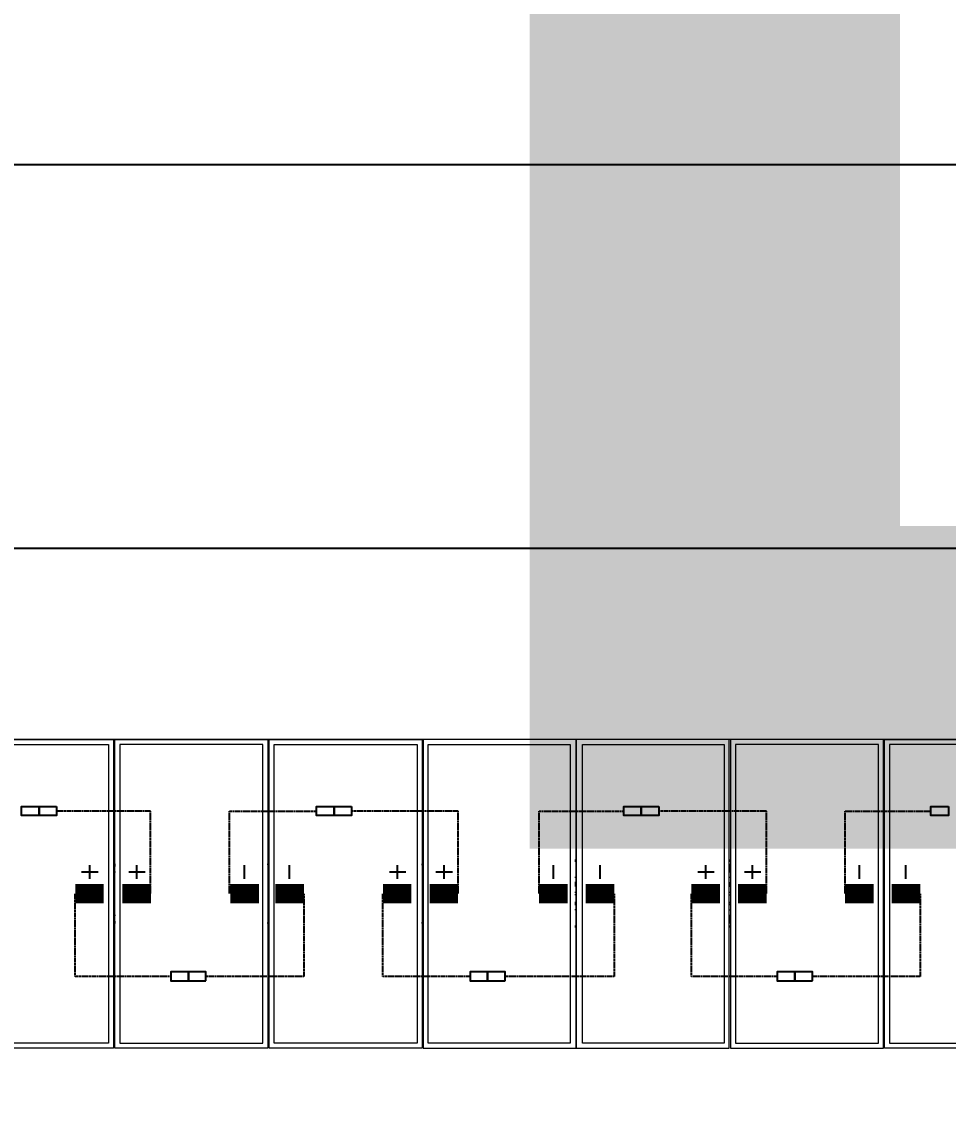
# Model space of a CAD drawing. Header units: feet. Extents: x -354 to 55127, y -297 to 4121.
# Drawn here: x 6246.9 to 6488.3, y 2536.2 to 2816.8 of the extents above; entities that cross this region are included whole.
import ezdxf
from ezdxf.enums import TextEntityAlignment as Align

# ---------------------------------------------------------------- set-up
doc = ezdxf.new("R2018")
doc.units = ezdxf.units.FT
doc.header["$MEASUREMENT"] = 0
doc.linetypes.add('HIDDEN', pattern=[0.375, 0.25, -0.125])
for name, color, linetype in [('E-HARN-COMP', 8, 'Continuous'), ('E-TRNK-CABL-NEG', 6, 'HIDDEN'), ('E-TRUNK-CABLE-POS', 6, 'HIDDEN'), ('G-ANNO-TEXT', 1, 'Continuous'), ('Polarity-Text', 7, 'Continuous')]:
    doc.layers.add(name, color=color, linetype=linetype)
doc.styles.add('NEI-A', font='arial.ttf')
doc.styles.get("Standard").update_dxf_attribs({"font": 'arial.ttf'})

# ---------------------------------------------------------------- blocks, each defined once
blk = doc.blocks.new('A$Ccdbb2b2c')
at = {"lineweight": 5}
for points in [[(2.2199, 0.4133), (4.0732, 0.4133)], [(2.6299, 0.2517), (2.6316, 0.2517)], [(2.6299, 0.25), (2.6316, 0.25)], [(2.6299, 0.235), (2.6316, 0.2467), (2.6316, 0.2433)], [(2.8366, 0.2517), (2.8382, 0.2517)], [(2.8366, 0.25), (2.8382, 0.25)], [(2.8366, 0.235), (2.8382, 0.2467), (2.8382, 0.2433)], [(3.0432, 0.2517), (3.0449, 0.2517)], [(3.0432, 0.25), (3.0449, 0.25)], [(3.0432, 0.235), (3.0432, 0.2467), (3.0432, 0.2433)], [(3.2482, 0.2517), (3.2499, 0.2517)], [(3.2482, 0.25), (3.2499, 0.25)], [(3.2482, 0.235), (3.2499, 0.2467), (3.2499, 0.2433)], [(3.4549, 0.2517), (3.4565, 0.2517)], [(3.4549, 0.25), (3.4565, 0.25)], [(3.4549, 0.235), (3.4565, 0.2467), (3.4565, 0.2433)], [(3.6615, 0.2517), (3.6632, 0.2517)], [(3.6615, 0.25), (3.6632, 0.25)], [(3.6615, 0.2467), (3.6615, 0.2433)], [(3.6632, 0.2467), (3.6615, 0.235)], [(2.6299, 0.2283), (2.6316, 0.2283)], [(2.6316, 0.2217), (2.6299, 0.2217)], [(2.6299, 0.22), (2.6316, 0.22)], [(2.6299, 0.2183), (2.6316, 0.2183)], [(2.6316, 0.2167), (2.6299, 0.2167)], [(2.8366, 0.2283), (2.8382, 0.2283)], [(2.8382, 0.2217), (2.8366, 0.2217)], [(2.8366, 0.22), (2.8382, 0.22)], [(2.8366, 0.2183), (2.8382, 0.2183)], [(2.8382, 0.2167), (2.8366, 0.2167)], [(3.0432, 0.2283), (3.0449, 0.2283)], [(3.0432, 0.2217), (3.0449, 0.2217)], [(3.0432, 0.22), (3.0449, 0.22)], [(3.0432, 0.2183), (3.0449, 0.2183)], [(3.0432, 0.2167), (3.0449, 0.2167)], [(3.2482, 0.2283), (3.2499, 0.2283)], [(3.2499, 0.2217), (3.2482, 0.2217)], [(3.2482, 0.22), (3.2499, 0.22)], [(3.2482, 0.2183), (3.2499, 0.2183)], [(3.2499, 0.2167), (3.2482, 0.2167)], [(3.4549, 0.2283), (3.4565, 0.2283)], [(3.4565, 0.2217), (3.4549, 0.2217)], [(3.4549, 0.22), (3.4565, 0.22)], [(3.4549, 0.2183), (3.4565, 0.2183)], [(3.4565, 0.2167), (3.4549, 0.2167)], [(3.6615, 0.2283), (3.6632, 0.2283)], [(3.6632, 0.2217), (3.6615, 0.2217)], [(3.6615, 0.22), (3.6632, 0.22)], [(3.6615, 0.2183), (3.6632, 0.2183)], [(3.6632, 0.2167), (3.6615, 0.2167)], [(2.6299, 0.2083), (2.6316, 0.2083)], [(2.6316, 0.205), (2.6299, 0.205)], [(2.8366, 0.2083), (2.8382, 0.2083)], [(2.8382, 0.205), (2.8366, 0.205)], [(3.0432, 0.2083), (3.0449, 0.2083)], [(3.0432, 0.205), (3.0449, 0.205)], [(3.2482, 0.2083), (3.2499, 0.2083)], [(3.2499, 0.205), (3.2482, 0.205)], [(3.4549, 0.2083), (3.4565, 0.2083)], [(3.4565, 0.205), (3.4549, 0.205)], [(3.6615, 0.2083), (3.6632, 0.2083)], [(3.6632, 0.205), (3.6615, 0.205)], [(2.6299, 0.195), (2.6316, 0.195)], [(2.6316, 0.1933), (2.6299, 0.1933)], [(2.6299, 0.1917), (2.6316, 0.1917)], [(2.8366, 0.195), (2.8382, 0.195)], [(2.8382, 0.1933), (2.8366, 0.1933)], [(2.8366, 0.1917), (2.8382, 0.1917)], [(3.0432, 0.195), (3.0449, 0.195)], [(3.0432, 0.1933), (3.0449, 0.1933)], [(3.0432, 0.1917), (3.0449, 0.1917)], [(3.2482, 0.195), (3.2499, 0.195)], [(3.2499, 0.1933), (3.2482, 0.1933)], [(3.2482, 0.1917), (3.2499, 0.1917)], [(3.4549, 0.195), (3.4565, 0.195)], [(3.4565, 0.1933), (3.4549, 0.1933)], [(3.4549, 0.1917), (3.4565, 0.1917)], [(3.6615, 0.195), (3.6632, 0.195)], [(3.6632, 0.1933), (3.6615, 0.1933)], [(3.6615, 0.1917), (3.6632, 0.1917)], [(2.6316, 0.185), (2.6299, 0.185)], [(2.6316, 0.17), (2.6316, 0.1667), (2.6299, 0.1783)], [(2.8382, 0.185), (2.8366, 0.185)], [(2.8382, 0.17), (2.8382, 0.1667), (2.8366, 0.1783)], [(3.0432, 0.185), (3.0449, 0.185)], [(3.0432, 0.17), (3.0432, 0.1667), (3.0432, 0.1783)], [(3.2499, 0.185), (3.2482, 0.185)], [(3.2499, 0.17), (3.2499, 0.1667), (3.2482, 0.1783)], [(3.4565, 0.185), (3.4549, 0.185)], [(3.4565, 0.17), (3.4565, 0.1667), (3.4549, 0.1783)], [(3.6632, 0.185), (3.6615, 0.185)], [(3.6615, 0.1783), (3.6632, 0.1667)], [(2.6299, 0.1633), (2.6316, 0.1633)], [(2.6299, 0.1617), (2.6316, 0.1617)], [(2.6316, 0.1667), (2.6316, 0.1667)], [(2.8366, 0.1633), (2.8382, 0.1633)], [(2.8366, 0.1617), (2.8382, 0.1617)], [(2.8382, 0.1667), (2.8382, 0.1667)], [(3.0432, 0.1667), (3.0432, 0.1667)], [(3.0432, 0.1633), (3.0449, 0.1633)], [(3.0432, 0.1617), (3.0449, 0.1617)], [(3.2482, 0.1633), (3.2499, 0.1633)], [(3.2482, 0.1617), (3.2499, 0.1617)], [(3.2499, 0.1667), (3.2499, 0.1667)], [(3.4549, 0.1633), (3.4565, 0.1633)], [(3.4549, 0.1617), (3.4565, 0.1617)], [(3.4565, 0.1667), (3.4565, 0.1667)], [(3.6615, 0.17), (3.6615, 0.1667)], [(3.6615, 0.1667), (3.6615, 0.1667)], [(3.6615, 0.1633), (3.6632, 0.1633)], [(3.6615, 0.1617), (3.6632, 0.1617)]]:
    blk.add_lwpolyline(points, dxfattribs=at)
for points in [[(2.4249, 0.4133), (2.4249, 0), (2.6299, 0), (2.6299, 0.4133)], [(2.6232, 0.4067), (2.6232, 0.0067), (2.4332, 0.0067), (2.4332, 0.4067)], [(2.8366, 0.4133), (2.8366, 0), (2.6316, 0), (2.6316, 0.4133)], [(2.6382, 0.4067), (2.8299, 0.4067), (2.8299, 0.0067), (2.6382, 0.0067)], [(2.8382, 0.4133), (3.0432, 0.4133), (3.0432, 0), (2.8382, 0)], [(2.8449, 0.4067), (2.8449, 0.0067), (3.0349, 0.0067), (3.0349, 0.4067)], [(3.0432, 0.4133), (3.2482, 0.4133), (3.2482, 0), (3.0432, 0)], [(3.0515, 0.4067), (3.0515, 0.0067), (3.2415, 0.0067), (3.2415, 0.4067)], [(3.2499, 0), (3.4549, 0), (3.4549, 0.4133), (3.2499, 0.4133)], [(3.2565, 0.0067), (3.4482, 0.0067), (3.4482, 0.4067), (3.2565, 0.4067)], [(3.4565, 0.4133), (3.4565, 0), (3.6615, 0), (3.6615, 0.4133)], [(3.6549, 0.4067), (3.6549, 0.0067), (3.4632, 0.0067), (3.4632, 0.4067)], [(3.8682, 0.4133), (3.6632, 0.4133), (3.6632, 0), (3.8682, 0)], [(3.6699, 0.0067), (3.8598, 0.0067), (3.8598, 0.4067), (3.6699, 0.4067)]]:
    blk.add_lwpolyline(points, close=True, dxfattribs=at)
blk = doc.blocks.new('DETAIL_TITLE')
at = {"style": 'NEI-A', "flags": 8}
blk.add_attdef('#', text='', height=0.2, dxfattribs=at).set_placement((0.5922, -0.5109), align=Align.MIDDLE_CENTER)
at = {"lineweight": 30, "flags": 104}
blk.add_attdef('DETAIL_TITLE', text='', height=0.2, dxfattribs=at).set_placement((0.9099, -0.5251), align=Align.BOTTOM_LEFT)
at = {"style": 'NEI-A'}
for tag, p in [('SCALE:', (0.9386, -0.7379)), ('1"_=_', (1.5474, -0.7379))]:
    blk.add_attdef(tag, text='', height=0.1, dxfattribs=at).set_placement(p, align=Align.BOTTOM_LEFT)

msp = doc.modelspace()

# ---------------------------------------------------------------- linework, layer by layer
at = {"layer": 'E-HARN-COMP'}
for points in [[(6251.48, 2612.43), (6251.48, 2610.1), (6246.92, 2610.1), (6246.92, 2612.43)], [(6256.05, 2612.43), (6256.05, 2610.1), (6251.48, 2610.1), (6251.48, 2612.43)], [(6328.28, 2612.43), (6328.28, 2610.1), (6323.72, 2610.1), (6323.72, 2612.43)], [(6332.85, 2612.43), (6332.85, 2610.1), (6328.28, 2610.1), (6328.28, 2612.43)], [(6408.28, 2612.43), (6408.28, 2610.1), (6403.72, 2610.1), (6403.72, 2612.43)], [(6412.85, 2612.43), (6412.85, 2610.1), (6408.28, 2610.1), (6408.28, 2612.43)], [(6488.28, 2612.43), (6488.28, 2610.1), (6483.72, 2610.1), (6483.72, 2612.43)], [(6290.35, 2567.03), (6290.35, 2569.36), (6285.79, 2569.36), (6285.79, 2567.03)], [(6294.91, 2567.03), (6294.91, 2569.36), (6290.35, 2569.36), (6290.35, 2567.03)], [(6368.29, 2567.03), (6368.29, 2569.36), (6363.72, 2569.36), (6363.72, 2567.03)], [(6372.85, 2567.03), (6372.85, 2569.36), (6368.29, 2569.36), (6368.29, 2567.03)], [(6448.29, 2567.03), (6448.29, 2569.36), (6443.72, 2569.36), (6443.72, 2567.03)], [(6452.85, 2567.03), (6452.85, 2569.36), (6448.29, 2569.36), (6448.29, 2567.03)]]:
    msp.add_lwpolyline(points, close=True, dxfattribs=at)
at = {"layer": 'E-HARN-COMP', "const_width": 5}
for points in [[(6260.88, 2589.73), (6268.34, 2589.73)], [(6280.63, 2589.73), (6273.18, 2589.73)], [(6301.25, 2589.73), (6308.71, 2589.73)], [(6320.43, 2589.73), (6312.98, 2589.73)], [(6341, 2589.73), (6348.46, 2589.73)], [(6360.6, 2589.73), (6353.15, 2589.73)], [(6381.68, 2589.73), (6389.14, 2589.73)], [(6401.27, 2589.73), (6393.82, 2589.73)], [(6421.34, 2589.73), (6428.8, 2589.73)], [(6440.94, 2589.73), (6433.48, 2589.73)], [(6461.35, 2589.73), (6468.8, 2589.73)], [(6480.94, 2589.73), (6473.48, 2589.73)]]:
    msp.add_lwpolyline(points, dxfattribs=at)
at = {"layer": 'E-TRNK-CABL-NEG', "ltscale": 0.1}
for points in [[(6301.1, 2589.73), (6301.1, 2611.26), (6323.72, 2611.26)], [(6381.68, 2589.73), (6381.68, 2611.26), (6403.72, 2611.26)], [(6461.35, 2589.73), (6461.35, 2611.26), (6483.72, 2611.26)], [(6320.43, 2589.73), (6320.43, 2568.19), (6294.91, 2568.19)], [(6401.27, 2589.73), (6401.27, 2568.19), (6372.85, 2568.19)], [(6480.94, 2589.73), (6480.94, 2568.19), (6452.85, 2568.19)]]:
    msp.add_lwpolyline(points, dxfattribs=at)
at = {"layer": 'E-TRUNK-CABLE-POS', "ltscale": 0.1}
for points in [[(6280.48, 2589.73), (6280.48, 2611.26), (6255.9, 2611.26)], [(6360.6, 2589.73), (6360.6, 2611.26), (6332.7, 2611.26)], [(6440.94, 2589.73), (6440.94, 2611.26), (6412.7, 2611.26)], [(6285.79, 2568.19), (6260.88, 2568.19), (6260.88, 2589.73)], [(6363.87, 2568.19), (6341, 2568.19), (6341, 2589.73)], [(6443.87, 2568.19), (6421.34, 2568.19), (6421.34, 2589.73)]]:
    msp.add_lwpolyline(points, dxfattribs=at)
at = {"layer": 'G-ANNO-TEXT', "flags": 128}
for points in [[(4411.66, 2765.88, -0.298343), (4430.17, 2779.53), (5529.21, 2779.53, 0.298343), (5547.72, 2793.17, 0.298343), (5566.23, 2779.53), (6963.78, 2779.53, -0.298343), (6982.28, 2765.88)], [(5687.65, 2666.02, -0.298343), (5706.15, 2679.66), (6111.49, 2679.66, 0.298343), (6129.99, 2693.31, 0.298343), (6148.5, 2679.66), (6775.43, 2679.66, -0.298343), (6793.93, 2666.02)]]:
    msp.add_lwpolyline(points, format="xyb", dxfattribs=at)
at = {"layer": 'Polarity-Text'}
for p, q in [((6266.85, 2595.38), (6262.57, 2595.38)), ((6264.57, 2597.19), (6264.57, 2593.57)), ((6279.14, 2595.38), (6274.87, 2595.38)), ((6276.87, 2597.19), (6276.87, 2593.57)), ((6304.9, 2597.19), (6304.9, 2593.57)), ((6316.63, 2597.19), (6316.63, 2593.57)), ((6346.97, 2595.38), (6342.7, 2595.38)), ((6344.69, 2597.19), (6344.69, 2593.57)), ((6359.11, 2595.38), (6354.84, 2595.38)), ((6356.84, 2597.19), (6356.84, 2593.57)), ((6385.33, 2597.19), (6385.33, 2593.57)), ((6397.47, 2597.19), (6397.47, 2593.57)), ((6427.31, 2595.38), (6423.03, 2595.38)), ((6425.03, 2597.19), (6425.03, 2593.57)), ((6439.45, 2595.38), (6435.18, 2595.38)), ((6437.17, 2597.19), (6437.17, 2593.57)), ((6465, 2597.19), (6465, 2593.57)), ((6477.13, 2597.19), (6477.13, 2593.57))]:
    msp.add_line(p, q, dxfattribs=at)

# ---------------------------------------------------------------- block references
at = {"xscale": -194.318304, "yscale": 194.318304, "zscale": 194.318304}
msp.add_blockref('A$Ccdbb2b2c', (6982.71, 2549.57), dxfattribs=at)
at = {"layer": 'G-ANNO-TEXT'}
ref = msp.add_blockref('DETAIL_TITLE', (64.44, 3394.18), dxfattribs=dict(at, xscale=128.9267043143703, yscale=128.9267043143703, zscale=128.9267043143703))
lines = msp.add_mtext('{\\LDC BLOCK TYPE-1 (3) STRINGS (78) MODULES [580W] }', dxfattribs={"layer": '0', "insert": (181.75, 3365.15), "char_height": 1362.0506, "attachment_point": 1})
ref.add_attrib('DETAIL_TITLE', '', (181.75, 3365.15)).embed_mtext(lines)
ref = msp.add_blockref('DETAIL_TITLE', (4396.28, 3403.79), dxfattribs=dict(at, xscale=128.9267043143703, yscale=128.9267043143703, zscale=128.9267043143703))
lines = msp.add_mtext('{\\LDC BLOCK TYPE-4 (3) STRINGS (81) MODULES [400W] }', dxfattribs={"layer": '0', "insert": (4513.59, 3374.77), "char_height": 773.2846, "attachment_point": 1})
ref.add_attrib('DETAIL_TITLE', '', (4513.59, 3374.77)).embed_mtext(lines)

doc.saveas('drawing.dxf')
